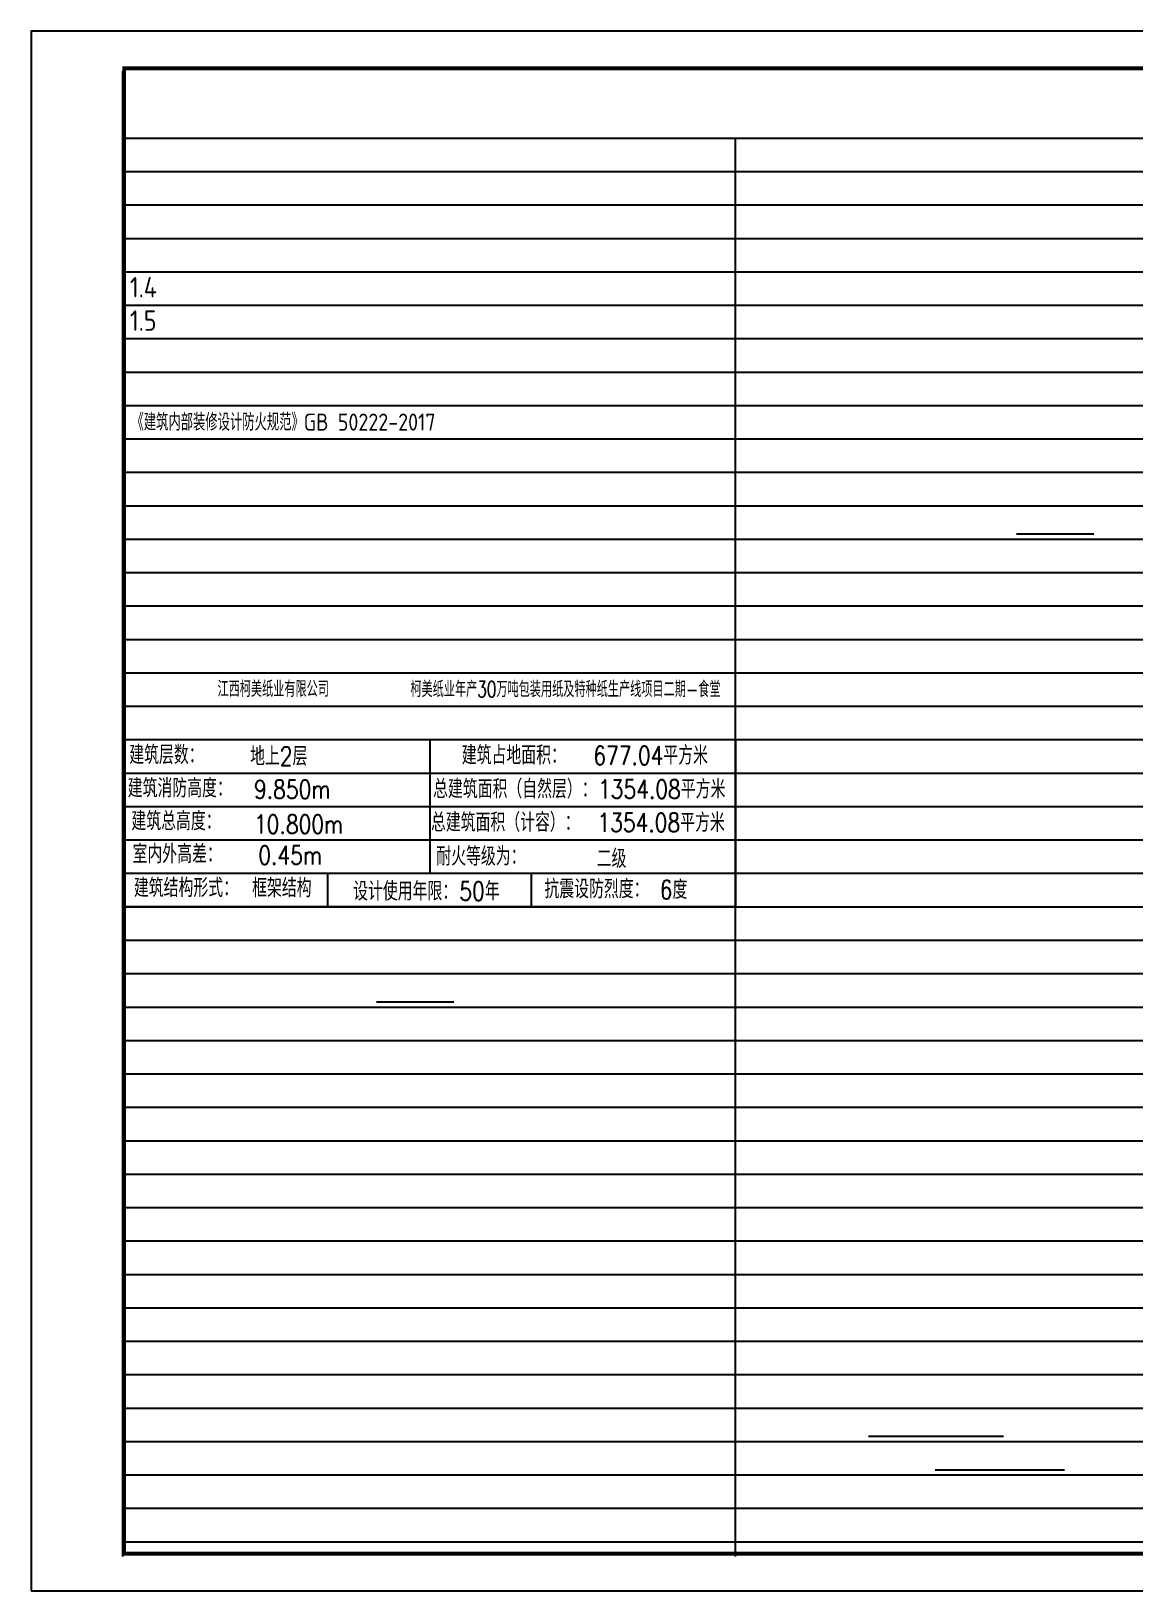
# Model space of a CAD drawing. Extents: x -695846 to 822170, y -413475 to 397179.
# Drawn here: x -535780 to -506080, y -318145 to -276145 of the extents above; entities that cross this region are included whole.
import ezdxf
from ezdxf.enums import TextEntityAlignment as Align

# ---------------------------------------------------------------- set-up
doc = ezdxf.new("R2010")
doc.units = 0
doc.header["$LTSCALE"] = 1000
doc.header["$MEASUREMENT"] = 0
for name, color, linetype in [('PUB_TEXT', 7, 'Continuous'), ('T-图框-175', 175, 'Continuous'), ('TK', 4, 'Continuous'), ('ZSX', 8, 'Continuous')]:
    doc.layers.add(name, color=color, linetype=linetype)
doc.styles.add('_HZTXT', font='txt.shx', dxfattribs={"width": 0.8, "bigfont": 'HZTXT.shx'})
doc.styles.get("Standard").update_dxf_attribs({"font": 'gbenor.shx', "bigfont": 'gbcbig.shx'})
doc.styles.add('tk', font='txt.shx', dxfattribs={"width": 0.7, "bigfont": 'hztxt.shx'})

msp = doc.modelspace()

# ---------------------------------------------------------------- linework, layer by layer
at = {"color": 4}
for points in [[(-509260, -289683), (-507179, -289683)], [(-526491, -302283), (-524410, -302283)], [(-513244, -313983), (-509612, -313983)], [(-511455, -314883), (-507974, -314883)]]:
    msp.add_lwpolyline(points, dxfattribs=at)
at = {"layer": 'PUB_TEXT'}
msp.add_line((-533318, -317223), (-533318, -277223), dxfattribs=at)
at = {"layer": 'T-图框-175'}
msp.add_lwpolyline([(-535780, -318145), (-476380, -318145), (-476380, -276145), (-535780, -276145)], close=True, dxfattribs=at)
at = {"layer": 'T-图框-175', "const_width": 100}
msp.add_lwpolyline([(-533280, -317145), (-477380, -317145), (-477380, -277145), (-533280, -277145)], close=True, dxfattribs=at)
at = {"layer": 'ZSX', "linetype": 'Continuous'}
for p, q in [((-533318, -279023), (-484875, -279023)), ((-516828, -317223), (-516828, -279023)), ((-533318, -279923), (-484875, -279923)), ((-533318, -280823), (-484875, -280823)), ((-533318, -281723), (-484875, -281723)), ((-533318, -282623), (-484875, -282623)), ((-533318, -283523), (-484875, -283523)), ((-533318, -284423), (-484875, -284423)), ((-533318, -285323), (-484875, -285323)), ((-533318, -286223), (-484875, -286223)), ((-533318, -287123), (-484875, -287123)), ((-533318, -288023), (-484875, -288023)), ((-533318, -288923), (-484875, -288923)), ((-533318, -289823), (-484875, -289823)), ((-533318, -290723), (-484875, -290723)), ((-533318, -291623), (-484875, -291623)), ((-533318, -292523), (-484875, -292523)), ((-533318, -293423), (-484875, -293423)), ((-533318, -294323), (-484875, -294323)), ((-533318, -295223), (-484875, -295223)), ((-533318, -296123), (-484875, -296123)), ((-533280, -296123), (-516828, -296123)), ((-533318, -297023), (-484875, -297023)), ((-533280, -297023), (-516828, -297023)), ((-533318, -297923), (-484875, -297923)), ((-533280, -297923), (-516828, -297923)), ((-533318, -298823), (-484875, -298823)), ((-533280, -298823), (-516828, -298823)), ((-533318, -299723), (-484875, -299723)), ((-533318, -300623), (-484875, -300623)), ((-533318, -301523), (-484875, -301523)), ((-533318, -302423), (-484875, -302423)), ((-533318, -303323), (-484875, -303323)), ((-533318, -304223), (-484875, -304223)), ((-533318, -305123), (-484875, -305123)), ((-533318, -306023), (-484875, -306023)), ((-533318, -306923), (-484875, -306923)), ((-533318, -307823), (-484875, -307823)), ((-533318, -308723), (-484875, -308723)), ((-533318, -309623), (-484875, -309623)), ((-533318, -310523), (-484875, -310523)), ((-533318, -311423), (-484875, -311423)), ((-533318, -312323), (-484875, -312323)), ((-533318, -313223), (-484875, -313223)), ((-533318, -314123), (-484875, -314123)), ((-533318, -315023), (-484875, -315023)), ((-533318, -315923), (-484875, -315923)), ((-533318, -316823), (-484875, -316823))]:
    msp.add_line(p, q, dxfattribs=at)
msp.add_lwpolyline([(-533280, -295223), (-516828, -295223), (-516828, -299723), (-533280, -299723)], close=True, dxfattribs=at)
for points in [[(-525054, -295223), (-525054, -298823)], [(-527796, -299723), (-527796, -298823)], [(-522312, -299723), (-522312, -298823)]]:
    msp.add_lwpolyline(points, dxfattribs=at)

# ---------------------------------------------------------------- texts
at = {"layer": 'PUB_TEXT'}
for s, height, p in [('1.4', 550, (-533121, -283313)), ('1.5', 550, (-533121, -284213)), ('《建筑内部装修设计防火规范》GB 50222-2017', 460, (-533081, -286902))]:
    msp.add_text(s, height=height, dxfattribs=at).set_placement(p)
at = {"layer": 'PUB_TEXT', "style": '_HZTXT', "width": 0.8}
for s, p in [('建筑层数：', (-533141, -295882)), ('    建筑占地面积：', (-525741, -295892)), ('建筑消防高度：', (-533182, -296779)), ('总建筑面积（自然层）：', (-524964, -296803)), ('建筑总高度：', (-533083, -297667)), ('总建筑面积（计容）：', (-525021, -297701)), ('室内外高差：', (-533052, -298552)), ('耐火等级为：', (-524877, -298615)), ('建筑结构形式：', (-533016, -299464)), ('设计使用年限：', (-527116, -299556)), ('抗震设防烈度：', (-521967, -299497))]:
    msp.add_text(s, height=500, dxfattribs=at).set_placement(p)
at = {"layer": 'PUB_TEXT', "color": 1, "style": '_HZTXT', "width": 0.8}
for s, p in [('地上2层', (-529890, -295921)), ('677.04平方米', (-520653, -295898)), ('9.850m', (-529784, -296811)), ('1354.08平方米', (-520526, -296808)), ('10.800m', (-529784, -297752)), ('1354.08平方米', (-520542, -297706)), ('0.45m', (-529668, -298585)), ('二级', (-520560, -298679)), ('框架结构', (-529834, -299468)), ('50年', (-524257, -299552)), ('6度', (-518863, -299514))]:
    msp.add_text(s, height=500, dxfattribs=at).set_placement(p)
at = {"layer": 'TK', "color": 1, "lineweight": -3, "style": 'tk', "width": 0.7}
for s, height, p in [('江西柯美纸业有限公司', 428.6, (-529267, -294073)), ('柯美纸业年产30万吨包装用纸及特种纸生产线项目二期-食堂', 428.57, (-521401, -294079))]:
    msp.add_text(s, height=height, dxfattribs=at).set_placement(p, align=Align.CENTER)

doc.saveas('drawing.dxf')
